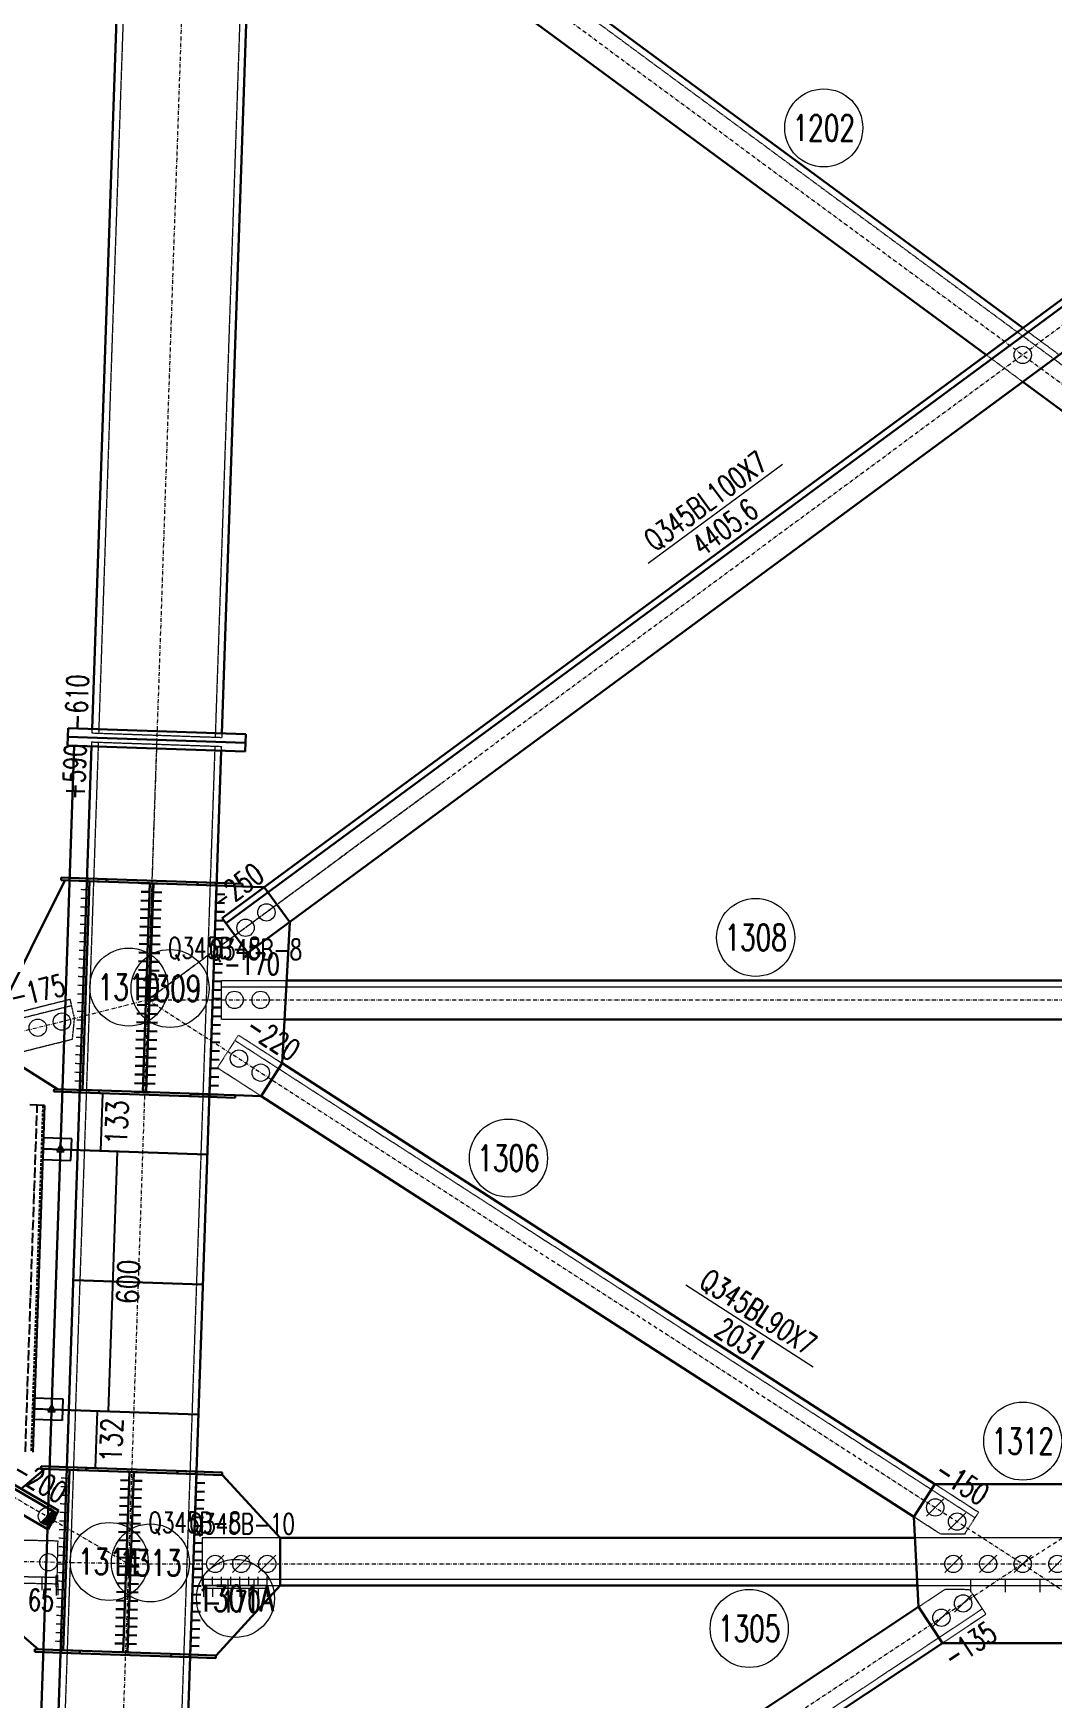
# Model space of a CAD drawing. Extents: x 200306 to 244369, y -126880 to -87343.
# Drawn here: x 227408 to 229760, y -98875 to -95034 of the extents above; entities that cross this region are included whole.
import ezdxf
from ezdxf.enums import TextEntityAlignment as Align

# ---------------------------------------------------------------- set-up
doc = ezdxf.new("R2010")
doc.units = 0
doc.header["$MEASUREMENT"] = 0
for name, pattern in [('ACAD_ISO04W100', [30, 24, -3, 0, -3]), ('Dash', [2.75, 2, -0.75]), ('DashDot', [15.6, 9, -3, 0.6, -3]), ('HIDDEN2', [4.7625, 3.175, -1.5875])]:
    doc.linetypes.add(name, pattern=pattern)
doc.layers.get('0').update_dxf_attribs({"linetype": 'CONTINUOUS', "lineweight": 25})
doc.layers.get('Defpoints').update_dxf_attribs({"linetype": 'CONTINUOUS'})
doc.styles.add('DimFont', font='simplex.shx', dxfattribs={"width": 0.8, "bigfont": 'gbhzfs.shx'})
doc.styles.get("Standard").update_dxf_attribs({"font": 'simplex.shx', "width": 0.7, "height": 3, "bigfont": 'gbhzfs.shx'})
doc.dimstyles.new('ISO-25$0', dxfattribs={"dimtxt": 2, "dimasz": 1.5, "dimexe": 1.25, "dimexo": 0.625, "dimtad": 1, "dimdsep": 46, "dimtxsty": 'Standard', "dimcen": 2.5, "dimclrd": 150, "dimclre": 2, "dimclrt": 6, "dimadec": 0, "dimazin": 0, "dimtfac": 1, "dimtmove": 0, "dimatfit": 0, "dimfxl": 0, "dimarcsym": 0})

# ---------------------------------------------------------------- blocks, each defined once
blk = doc.blocks.new('M20X45S')
at = {"color": 3, "linetype": 'Continuous', "lineweight": 13}
blk.add_circle((0, 0), 1, dxfattribs=at)
blk = doc.blocks.new('M16X40S')
at = {"color": 3, "linetype": 'Continuous', "lineweight": 13}
blk.add_line((-0.707, -0.707), (0.707, 0.707), dxfattribs=at)
blk.add_circle((0, 0), 1, dxfattribs=at)
for radius in [0.9, 0.8, 0.7, 0.6, 0.5, 0.4, 0.3, 0.2, 0.1]:
    blk.add_arc((0, 0), radius, 225, 45, dxfattribs=at)
blk = doc.blocks.new('M20X55S')
at = {"color": 3, "linetype": 'Continuous', "lineweight": 13}
blk.add_line((-1, -1), (1, 1), dxfattribs=at)
blk.add_circle((0, 0), 1, dxfattribs=at)
blk = doc.blocks.new('*D185')
at = {"color": 2, "linetype": 'Continuous', "lineweight": -2}
for p, q in [((227479.8, -97608.4), (227602.6, -97612.6)), ((227459.3, -98208.1), (227582, -98212.3))]:
    blk.add_line(p, q, dxfattribs=at)
at = {"color": 150, "linetype": 'Continuous', "lineweight": -2}
blk.add_line((227581.9, -98212.1), (227602.4, -97612.8), dxfattribs=at)
at = {"color": 150, "linetype": 'Continuous'}
for points in [[(227602.4, -97612.8), (227602.5, -97612.8), (227602.4, -97612.6)], [(227581.8, -98212.1), (227581.9, -98212.1), (227581.9, -98212.3)]]:
    blk.add_solid(points, dxfattribs=at)
at = {"layer": 'Defpoints', "color": 0, "linetype": 'Continuous'}
for p in [(227479.8, -97608.4), (227602.4, -97612.6), (227459.2, -98208)]:
    blk.add_point(p, dxfattribs=at)
at = {"color": 6, "linetype": 'Continuous', "insert": (227627.1, -97913.6), "char_height": 50, "attachment_point": 5, "rotation": 88.0359, "style": 'DimFont'}
blk.add_mtext('\\A1;600', dxfattribs=at)
blk = doc.blocks.new('BO')
at = {"color": 10}
for p, q in [((-0.87, -0.5), (0, 1)), ((0, 1), (0.87, -0.5)), ((0.87, -0.5), (-0.87, -0.5))]:
    blk.add_line(p, q, dxfattribs=at)
blk = doc.blocks.new('*D186')
at = {"color": 2, "linetype": 'Continuous', "lineweight": -2}
for p, q in [((227456.1, -97474.9), (227568.3, -97478.7)), ((227431.1, -97606.7), (227563.8, -97611.3))]:
    blk.add_line(p, q, dxfattribs=at)
at = {"color": 150, "linetype": 'Continuous', "lineweight": -2}
blk.add_line((227568.1, -97478.9), (227563.6, -97611.1), dxfattribs=at)
at = {"color": 150, "linetype": 'Continuous'}
for points in [[(227568.1, -97478.9), (227568.2, -97478.9), (227568.1, -97478.7)], [(227563.6, -97611.1), (227563.6, -97611.1), (227563.6, -97611.3)]]:
    blk.add_solid(points, dxfattribs=at)
at = {"layer": 'Defpoints', "color": 0, "linetype": 'Continuous'}
for p in [(227456, -97474.9), (227431, -97606.7), (227563.6, -97611.3)]:
    blk.add_point(p, dxfattribs=at)
at = {"color": 6, "linetype": 'Continuous', "insert": (227600.8, -97546.2), "char_height": 50, "attachment_point": 5, "rotation": 88.0359, "style": 'DimFont'}
blk.add_mtext('\\A1;133', dxfattribs=at)
blk = doc.blocks.new('*D187')
at = {"color": 2, "linetype": 'Continuous', "lineweight": -2}
for p, q in [((227410.5, -98206.4), (227556, -98211.4)), ((227426.4, -98339), (227551.4, -98343.3))]:
    blk.add_line(p, q, dxfattribs=at)
at = {"color": 150, "linetype": 'Continuous', "lineweight": -2}
blk.add_line((227555.8, -98211.5), (227551.3, -98343.1), dxfattribs=at)
at = {"color": 150, "linetype": 'Continuous'}
for points in [[(227555.8, -98211.5), (227555.8, -98211.5), (227555.8, -98211.4)], [(227551.2, -98343.1), (227551.3, -98343.1), (227551.3, -98343.3)]]:
    blk.add_solid(points, dxfattribs=at)
at = {"layer": 'Defpoints', "color": 0, "linetype": 'Continuous'}
for p in [(227410.5, -98206.4), (227426.4, -98339), (227551.3, -98343.3)]:
    blk.add_point(p, dxfattribs=at)
at = {"color": 6, "linetype": 'Continuous', "insert": (227588.5, -98278.5), "char_height": 50, "attachment_point": 5, "rotation": 88.0359, "style": 'DimFont'}
blk.add_mtext('\\A1;132', dxfattribs=at)

msp = doc.modelspace()

# ---------------------------------------------------------------- linework, layer by layer
at = {"color": 1, "linetype": 'Dash', "lineweight": 20}
for p, q in [((227801.90674, -89564.78912), (227558.96476, -96648.97953)), ((228070.7487, -89574.00867), (227827.80672, -96658.19907)), ((227981.92032, -94472.78012), (231528.27858, -97086.72649)), ((229690.61622, -95713.58972), (229774.8874, -95775.70424)), ((229690.61622, -95837.81876), (229606.34504, -95775.70424)), ((227558.24981, -96668.96973), (227356.44027, -102553.73767)), ((227542.91589, -96678.44975), (227543.25862, -96668.45563)), ((227542.94537, -96678.4478), (227543.2881, -96668.45368)), ((227543.25862, -96668.45563), (227842.08296, -96678.70337)), ((227543.2881, -96668.45368), (227842.11244, -96678.70142)), ((227543.97357, -96648.46543), (227544.3163, -96638.4713)), ((227842.7979, -96658.71317), (227543.97357, -96648.46543)), ((227843.14064, -96648.71905), (227842.7979, -96658.71317)), ((227827.09177, -96678.18927), (227625.44032, -102558.34744)), ((227842.08296, -96678.70337), (227841.74022, -96688.6975)), ((227842.11244, -96678.70142), (227841.7697, -96688.69555)), ((227480.90782, -96987.69009), (227538.05652, -96989.64992)), ((227537.36856, -97009.71084), (227518.31899, -97009.05756)), ((227538.05652, -96989.64992), (227519.00695, -96988.99664)), ((227538.05652, -96989.64992), (227533.43687, -96989.49149)), ((227831.07489, -96999.69856), (227890.50618, -97001.73666)), ((227535.99264, -97049.83269), (227516.94307, -97049.17941)), ((227536.6806, -97029.77176), (227517.63103, -97029.11849)), ((227534.61672, -97089.95454), (227515.56715, -97089.30126)), ((227535.30468, -97069.89361), (227516.25511, -97069.24034)), ((227533.2408, -97130.07638), (227514.19123, -97129.42311)), ((227533.92876, -97110.01546), (227514.87919, -97109.36218)), ((227531.86488, -97170.19823), (227512.81531, -97169.54495)), ((227532.55284, -97150.13731), (227513.50327, -97149.48403)), ((227530.48896, -97210.32008), (227511.43939, -97209.6668)), ((227531.17692, -97190.25916), (227512.12735, -97189.60588)), ((227529.11304, -97250.44193), (227510.06347, -97249.78865)), ((227529.801, -97230.381), (227510.75143, -97229.72773)), ((227842.44949, -97308.23287), (227842.44949, -97218.23287)), ((227842.44949, -97218.23287), (227992.78998, -97218.23287)), ((227842.44949, -97233.23287), (231538.72399, -97233.23287)), ((227496.87525, -97276.88096), (222966.23838, -98417.23829)), ((227493.57541, -97262.24842), (227322.96338, -97305.19132)), ((227503.47493, -97306.14603), (227493.57541, -97262.24842)), ((227528.42508, -97270.50285), (227509.37551, -97269.84957)), ((227498.82816, -97353.70492), (227503.47493, -97306.14603)), ((227527.04916, -97310.6247), (227507.99959, -97309.97142)), ((227527.73712, -97290.56377), (227508.68755, -97289.9105)), ((227987.98936, -97308.23287), (227842.44949, -97308.23287)), ((227343.58171, -97392.78031), (227498.82816, -97353.70492)), ((227525.67324, -97350.74655), (227506.62367, -97350.09327)), ((227526.3612, -97330.68562), (227507.31163, -97330.03235)), ((227832.95973, -97420.24043), (227881.71738, -97344.59196)), ((227873.59111, -97357.20003), (229580.76005, -98457.51902)), ((227881.71738, -97344.59196), (227982.58229, -97409.60226)), ((227524.29732, -97390.86839), (227505.24775, -97390.21512)), ((227524.98528, -97370.80747), (227505.93571, -97370.15419)), ((227522.9214, -97430.99024), (227503.87183, -97430.33696)), ((227523.60936, -97410.92932), (227504.55979, -97410.27604)), ((227933.82442, -97485.25059), (227832.95973, -97420.24043)), ((227521.54548, -97471.11209), (227464.39677, -97469.15226)), ((227521.54548, -97471.11209), (227502.49591, -97470.45881)), ((227522.23344, -97451.05117), (227503.18387, -97450.39789)), ((227516.92583, -97470.95367), (227521.54548, -97471.11209)), ((227873.99513, -97483.19884), (227814.56385, -97481.16073)), ((227434.35466, -98345.27758), (227491.50235, -98347.23738)), ((227491.50235, -98347.23738), (227472.45312, -98346.58412)), ((227491.50235, -98347.23738), (227486.88039, -98347.07888)), ((227784.51841, -98357.28594), (227843.94969, -98359.32405)), ((227490.14413, -98386.84311), (227471.0949, -98386.18984)), ((227490.82324, -98367.04024), (227471.77401, -98366.38698)), ((229488.0223, -98379.90121), (229588.88632, -98444.91094)), ((227488.78591, -98426.44883), (227469.73668, -98425.79557)), ((227489.46502, -98406.64597), (227470.41579, -98405.9927)), ((227487.42769, -98466.05456), (227468.37846, -98465.40129)), ((227488.1068, -98446.2517), (227469.05757, -98445.59843)), ((229501.46388, -98495.63886), (229439.26449, -98455.54958)), ((229588.88632, -98444.91094), (229556.38122, -98495.34326)), ((227462.77936, -98595.64743), (222455.92076, -98493.26893)), ((227241.86193, -98506.11249), (227464.62835, -98510.66754)), ((227464.62835, -98510.66754), (227462.45307, -98610.64388)), ((227486.06947, -98505.66028), (227467.02024, -98505.00702)), ((227486.74858, -98485.85742), (227467.69935, -98485.20416)), ((227797.84164, -98503.99798), (227797.84164, -98613.99798)), ((227977.84164, -98503.99798), (227797.84164, -98503.99798)), ((229939.2916, -98503.99798), (229441.88188, -98503.99798)), ((229556.38122, -98495.34326), (229501.46388, -98495.63886)), ((227484.71125, -98545.26601), (227465.66202, -98544.61274)), ((227485.39036, -98525.46315), (227466.34113, -98524.80988)), ((227461.06383, -98610.62033), (227461.25446, -98590.63301)), ((227483.35303, -98584.87174), (227464.3038, -98584.21847)), ((227464.90469, -98610.40165), (227465.09531, -98590.41433)), ((227484.03214, -98565.06887), (227464.98291, -98564.41561)), ((227800.60248, -98613.99798), (227800.60248, -98594.00974)), ((227821.63664, -98613.99798), (227821.63664, -98594.00974)), ((227842.67081, -98613.99798), (227842.67081, -98594.00974)), ((227863.70498, -98613.99798), (227863.70498, -98594.00974)), ((227884.73914, -98613.99798), (227884.73914, -98594.00974)), ((227905.77331, -98613.99798), (227905.77331, -98594.00974)), ((227926.80748, -98613.99798), (227926.80748, -98594.00974)), ((227947.84164, -98613.99798), (227947.84164, -98594.00974)), ((227462.45307, -98610.64388), (227239.73183, -98606.08975)), ((227461.00665, -98616.61653), (227460.81603, -98636.60385)), ((227461.00665, -98616.61653), (227461.06383, -98610.62033)), ((227464.8475, -98616.39785), (227461.00665, -98616.61653)), ((227461.06383, -98610.62033), (227464.90469, -98610.40165)), ((227481.99481, -98624.47746), (227462.94558, -98623.8242)), ((227482.67392, -98604.6746), (227463.62469, -98604.02133)), ((227464.8475, -98616.39785), (227464.65688, -98636.38517)), ((227464.90469, -98610.40165), (227464.8475, -98616.39785)), ((227797.84164, -98598.99798), (231583.33184, -98598.99798)), ((227797.84164, -98613.99798), (227977.84164, -98613.99798)), ((227800.60248, -98613.99798), (227800.60248, -98619.99445)), ((227947.84164, -98613.99798), (227800.60248, -98613.99798)), ((227800.60248, -98619.99445), (227800.60248, -98639.98268)), ((227800.60248, -98619.99445), (227947.84164, -98619.99445)), ((227821.63664, -98619.99445), (227821.63664, -98639.98268)), ((227842.67081, -98619.99445), (227842.67081, -98639.98268)), ((227863.70498, -98619.99445), (227863.70498, -98639.98268)), ((227884.73914, -98619.99445), (227884.73914, -98639.98268)), ((227905.77331, -98619.99445), (227905.77331, -98639.98268)), ((227926.80748, -98619.99445), (227926.80748, -98639.98268)), ((227947.84164, -98619.99445), (227947.84164, -98613.99798)), ((227947.84164, -98619.99445), (227947.84164, -98639.98268)), ((229447.82456, -98613.99798), (229933.34892, -98613.99798)), ((229450.4904, -98663.34167), (229512.14763, -98622.42355)), ((229512.14763, -98622.42355), (229567.61695, -98622.81734)), ((229567.61695, -98622.81734), (229605.77068, -98680.30902)), ((227480.63659, -98664.08319), (227461.58736, -98663.42992)), ((227481.3157, -98644.28033), (227462.26647, -98643.62706)), ((229597.47639, -98667.81083), (227803.27901, -99858.50959)), ((227479.27837, -98703.68891), (227460.22914, -98703.03565)), ((227479.95748, -98683.88605), (227460.90825, -98683.23279)), ((229605.77068, -98680.30902), (229505.78598, -98746.66273)), ((227477.92015, -98743.29464), (227458.87092, -98742.64137)), ((227478.59926, -98723.49178), (227459.55003, -98722.83851)), ((227477.24104, -98763.0975), (227420.09335, -98761.13771)), ((227477.24104, -98763.0975), (227458.19181, -98762.44424)), ((227472.61908, -98762.939), (227477.24104, -98763.0975)), ((227829.68838, -98775.18417), (227770.2571, -98773.14606))]:
    msp.add_line(p, q, dxfattribs=at)
at = {"color": 2, "linetype": 'DashDot', "lineweight": 15}
for p, q in [((227936.32772, -89569.39889), (227672.47897, -97263.23092)), ((231609.24513, -94361.52307), (227672.47897, -97263.23092)), ((227771.98731, -94361.52307), (231708.75348, -97263.23092)), ((227692.67079, -96673.5795), (227490.58674, -102566.35215)), ((228348.61987, -96764.84185), (227672.44949, -97263.23287)), ((227673.18181, -97263.43095), (222672.21446, -98522.17006)), ((227672.42, -97263.23092), (229690.58833, -98563.99786)), ((227672.44949, -97263.23287), (231708.72399, -97263.23287)), ((231708.75348, -97263.23092), (229690.58515, -98563.99786)), ((225971.1663, -97600.4875), (227627.43937, -98563.37245)), ((227628.50623, -98564.02887), (222426.68838, -98457.66391)), ((229690.60679, -98563.99982), (227579.7885, -99964.82046)), ((227627.84164, -98563.99798), (231753.33184, -98563.99798)), ((229690.56669, -98563.99982), (231801.38498, -99964.82046))]:
    msp.add_line(p, q, dxfattribs=at)
at = {"color": 7, "linetype": 'Continuous', "lineweight": 30}
for p, q in [((231399.31213, -94472.78012), (227852.95386, -97086.72649)), ((227676.8014, -97014.49249), (227656.81317, -97013.80702)), ((227677.48936, -96994.43156), (227657.50113, -96993.7461)), ((227684.7967, -97014.76667), (227704.78493, -97015.45214)), ((227685.48466, -96994.70575), (227705.47289, -96995.39122)), ((227831.07489, -96999.69856), (227851.06314, -97000.38402)), ((227675.42548, -97054.61433), (227655.43725, -97053.92887)), ((227676.11344, -97034.55341), (227656.12521, -97033.86794)), ((227683.42078, -97054.88852), (227703.40901, -97055.57399)), ((227684.10874, -97034.8276), (227704.09697, -97035.51307)), ((227829.69897, -97039.8204), (227849.68722, -97040.50587)), ((227830.38693, -97019.75948), (227850.37518, -97020.44495)), ((227674.04956, -97094.73618), (227654.06133, -97094.05072)), ((227674.73752, -97074.67526), (227654.74929, -97073.98979)), ((227682.04486, -97095.01037), (227702.03309, -97095.69584)), ((227682.73282, -97074.94945), (227702.72105, -97075.63491)), ((227828.32305, -97079.94225), (227848.3113, -97080.62772)), ((227829.01101, -97059.88133), (227848.99926, -97060.56679)), ((227672.67364, -97134.85803), (227652.68541, -97134.17256)), ((227673.3616, -97114.79711), (227653.37337, -97114.11164)), ((227681.3569, -97115.07129), (227701.34513, -97115.75676)), ((227826.94713, -97120.0641), (227846.93538, -97120.74957)), ((227827.63509, -97100.00317), (227847.62334, -97100.68864)), ((227671.98568, -97154.91895), (227651.99745, -97154.23349)), ((227679.98098, -97155.19314), (227699.96921, -97155.87861)), ((227680.66894, -97135.13222), (227700.65717, -97135.81768)), ((227825.57121, -97160.18595), (227845.55946, -97160.87141)), ((227826.25917, -97140.12502), (227846.24742, -97140.81049)), ((227670.60976, -97195.0408), (227650.62153, -97194.35533)), ((227671.29772, -97174.97988), (227651.30949, -97174.29441)), ((227678.60506, -97195.31499), (227698.59329, -97196.00046)), ((227679.29302, -97175.25406), (227699.28125, -97175.93953)), ((227824.19529, -97200.30779), (227844.18354, -97200.99326)), ((227824.88325, -97180.24687), (227844.8715, -97180.93234)), ((227669.23384, -97235.16265), (227649.24561, -97234.47718)), ((227669.9218, -97215.10173), (227649.93357, -97214.41626)), ((227677.22914, -97235.43684), (227697.21737, -97236.1223)), ((227677.9171, -97215.37591), (227697.90533, -97216.06138)), ((227822.81937, -97240.42964), (227842.80762, -97241.11511)), ((227823.50733, -97220.36872), (227843.49558, -97221.05419)), ((227667.85792, -97275.2845), (227647.86969, -97274.59903)), ((227668.54588, -97255.22357), (227648.55765, -97254.53811)), ((227675.85322, -97275.55868), (227695.84145, -97276.24415)), ((227676.54118, -97255.49776), (227696.52941, -97256.18323)), ((227821.44345, -97280.55149), (227841.4317, -97281.23696)), ((227822.13141, -97260.49057), (227842.11966, -97261.17603)), ((227666.482, -97315.40634), (227646.49376, -97314.72088)), ((227667.16996, -97295.34542), (227647.18172, -97294.65995)), ((227674.4773, -97315.68053), (227694.46553, -97316.366)), ((227675.16526, -97295.61961), (227695.15349, -97296.30508)), ((227820.06753, -97320.67334), (227840.05578, -97321.3588)), ((227820.75549, -97300.61241), (227840.74374, -97301.29788)), ((227665.10608, -97355.52819), (227645.11784, -97354.84273)), ((227665.79404, -97335.46727), (227645.8058, -97334.7818)), ((227673.10137, -97355.80238), (227693.08961, -97356.48785)), ((227673.78934, -97335.74146), (227693.77757, -97336.42692)), ((227818.69161, -97360.79518), (227838.67986, -97361.48065)), ((227819.37957, -97340.73426), (227839.36782, -97341.41973)), ((227663.73016, -97395.65004), (227643.74192, -97394.96457)), ((227664.41812, -97375.58912), (227644.42988, -97374.90365)), ((227671.72545, -97395.92423), (227691.71369, -97396.60969)), ((227672.41341, -97375.8633), (227692.40165, -97376.54877)), ((227817.31569, -97400.91703), (227837.30394, -97401.6025)), ((227818.00365, -97380.85611), (227837.9919, -97381.54158)), ((227662.35424, -97435.77189), (227642.366, -97435.08642)), ((227663.0422, -97415.71096), (227643.05396, -97415.0255)), ((227670.34953, -97436.04607), (227690.33777, -97436.73154)), ((227671.03749, -97415.98515), (227691.02573, -97416.67062)), ((227815.93977, -97441.03888), (227835.92802, -97441.72435)), ((227816.62773, -97420.97796), (227836.61598, -97421.66342)), ((227660.97832, -97475.89374), (227640.99008, -97475.20827)), ((227661.66628, -97455.83281), (227641.67804, -97455.14734)), ((227668.97361, -97476.16792), (227688.96185, -97476.85339)), ((227669.66157, -97456.107), (227689.64981, -97456.79247)), ((227815.25181, -97461.0998), (227835.24006, -97461.78527)), ((227814.56385, -97481.16073), (227834.5521, -97481.8462)), ((226005.05176, -97600.5387), (227462.48481, -98447.82673)), ((227629.93347, -98351.98467), (227609.94523, -98351.29921)), ((227639.92759, -98352.32741), (227659.91582, -98353.01288)), ((227784.51841, -98357.28594), (227804.50666, -98357.97141)), ((227628.57525, -98391.5904), (227608.58701, -98390.90493)), ((227629.25436, -98371.78754), (227609.26612, -98371.10207)), ((227638.56937, -98391.93313), (227658.5576, -98392.6186)), ((227639.24848, -98372.13027), (227659.23671, -98372.81574)), ((227783.16019, -98396.89167), (227803.14844, -98397.57713)), ((227783.8393, -98377.0888), (227803.82755, -98377.77427)), ((227627.21703, -98431.19613), (227607.22879, -98430.51066)), ((227627.89614, -98411.39326), (227607.9079, -98410.7078)), ((227637.21115, -98431.53886), (227657.19938, -98432.22433)), ((227637.89026, -98411.736), (227657.87849, -98412.42146)), ((227781.80197, -98436.49739), (227801.79022, -98437.18286)), ((227782.48108, -98416.69453), (227802.46933, -98417.38)), ((227625.85881, -98470.80185), (227605.87057, -98470.11638)), ((227626.53792, -98450.99899), (227606.54968, -98450.31352)), ((227635.85293, -98471.14459), (227655.84116, -98471.83005)), ((227636.53204, -98451.34172), (227656.52027, -98452.02719)), ((227780.44375, -98476.10312), (227800.432, -98476.78859)), ((227781.12286, -98456.30025), (227801.11111, -98456.98572)), ((227624.50059, -98510.40758), (227604.51235, -98509.72211)), ((227625.1797, -98490.60471), (227605.19146, -98489.91925)), ((227634.49471, -98510.75031), (227654.48294, -98511.43578)), ((227635.17382, -98490.94745), (227655.16205, -98491.63292)), ((227779.08553, -98515.70884), (227799.07378, -98516.39431)), ((227779.76464, -98495.90598), (227799.75289, -98496.59145)), ((227623.14237, -98550.0133), (227603.15413, -98549.32784)), ((227623.82148, -98530.21044), (227603.83324, -98529.52497)), ((227633.13649, -98550.35604), (227653.12472, -98551.0415)), ((227633.8156, -98530.55317), (227653.80383, -98531.23864)), ((227777.72731, -98555.31457), (227797.71556, -98556.00004)), ((227778.40642, -98535.51171), (227798.39467, -98536.19717)), ((227621.78415, -98589.61903), (227601.79591, -98588.93356)), ((227622.46326, -98569.81617), (227602.47502, -98569.1307)), ((227631.77827, -98589.96176), (227651.7665, -98590.64723)), ((227632.45738, -98570.1589), (227652.44561, -98570.84437)), ((227777.0482, -98575.11743), (227797.03645, -98575.8029)), ((227620.42593, -98629.22476), (227600.43769, -98628.53929)), ((227621.10504, -98609.42189), (227601.1168, -98608.73643)), ((227630.42004, -98629.56749), (227650.40828, -98630.25296)), ((227631.09915, -98609.76463), (227651.08739, -98610.45009)), ((227775.68998, -98614.72316), (227795.67823, -98615.40863)), ((227776.36909, -98594.92029), (227796.35734, -98595.60576)), ((227619.06771, -98668.83048), (227599.07947, -98668.14501)), ((227619.74682, -98649.02762), (227599.75858, -98648.34215)), ((227629.06182, -98669.17322), (227649.05006, -98669.85868)), ((227629.74093, -98649.37035), (227649.72917, -98650.05582)), ((227774.33176, -98654.32888), (227794.32001, -98655.01435)), ((227775.01087, -98634.52602), (227794.99912, -98635.21149)), ((227617.70949, -98708.43621), (227597.72125, -98707.75074)), ((227618.3886, -98688.63334), (227598.40036, -98687.94788)), ((227627.7036, -98708.77894), (227647.69184, -98709.46441)), ((227628.38271, -98688.97608), (227648.37095, -98689.66155)), ((227772.97354, -98693.93461), (227792.96179, -98694.62008)), ((227773.65265, -98674.13175), (227793.6409, -98674.81721)), ((227616.35126, -98748.04193), (227596.36303, -98747.35647)), ((227617.03037, -98728.23907), (227597.04214, -98727.5536)), ((227627.02449, -98728.5818), (227647.01273, -98729.26727)), ((227771.61532, -98733.54034), (227791.60357, -98734.2258)), ((227772.29443, -98713.73747), (227792.28268, -98714.42294)), ((227615.67215, -98767.8448), (227595.68392, -98767.15933)), ((227625.66627, -98768.18753), (227645.65451, -98768.873)), ((227626.34538, -98748.38467), (227646.33362, -98749.07013)), ((227770.2571, -98773.14606), (227790.24535, -98773.83153)), ((227770.93621, -98753.3432), (227790.92446, -98754.02867))]:
    msp.add_line(p, q, dxfattribs=at)
at = {"color": 7, "linetype": 'Continuous', "lineweight": 13}
for p, q in [((229136.62996, -96028.7496), (228826.71853, -96257.17882)), ((228913.36708, -97920.29109), (229207.55569, -98109.90402))]:
    msp.add_line(p, q, dxfattribs=at)
at = {"color": 3, "linetype": 'ACAD_ISO04W100'}
msp.add_line((227390.05345, -98305.736), (227417.47217, -97506.206), dxfattribs=at)
at = {"color": 3, "ltscale": 5}
for p, q in [((227434.46218, -97506.78865), (227400.48216, -97505.62336)), ((227434.46218, -97506.78865), (227407.04347, -98306.31865)), ((227431.89168, -97581.74459), (227430.17801, -97631.71521)), ((227496.85349, -97583.97236), (227431.89168, -97581.74459)), ((227471.01134, -97608.10084), (227471.46118, -97594.98355)), ((227495.13982, -97633.94299), (227496.85349, -97583.97236)), ((227430.17801, -97631.71521), (227495.13982, -97633.94299)), ((227431.03484, -97606.7299), (227479.7562, -97608.40073)), ((227471.01134, -97608.10084), (227431.03484, -97606.7299)), ((227471.01134, -97608.10084), (227470.71145, -97616.8457)), ((227495.13982, -97633.94299), (227495.13982, -97633.94299)), ((227409.61397, -98231.36271), (227411.32764, -98181.39209)), ((227410.47081, -98206.3774), (227459.19217, -98208.04823)), ((227450.44731, -98207.74833), (227410.47081, -98206.3774)), ((227411.32764, -98181.39209), (227476.28945, -98183.61986)), ((227450.44731, -98207.74833), (227450.14741, -98216.49319)), ((227450.44731, -98207.74833), (227450.14741, -98216.49319)), ((227450.44731, -98207.74833), (227450.89714, -98194.63105)), ((227450.44731, -98207.74833), (227450.7472, -98199.00348)), ((227476.28945, -98183.61986), (227474.57578, -98233.59048)), ((227476.28945, -98183.61986), (227476.28945, -98183.61986)), ((227474.57578, -98233.59048), (227409.61397, -98231.36271))]:
    msp.add_line(p, q, dxfattribs=at)
at = {"color": 3, "linetype": 'HIDDEN2', "ltscale": 2}
msp.add_line((227430.46453, -97506.65156), (227403.04582, -98306.18155), dxfattribs=at)
at = {"color": 7, "linetype": 'Continuous', "lineweight": 30}
for points in [[(227544.3163, -96638.4713), (227786.57282, -89574.26915)], [(228085.39715, -89584.51689), (227843.14064, -96648.71905)], [(231390.41229, -94460.70565), (227844.05402, -97074.65202)], [(227903.38628, -97155.1485), (231449.74455, -94541.20213)], [(228087.41735, -94531.90542), (229690.61622, -95713.58972)], [(229606.34504, -95775.70424), (228028.08508, -94612.40189)], [(231477.84616, -97155.1485), (229690.61622, -95837.81876)], [(227488.13396, -96656.55933), (227487.44849, -96676.54758)], [(227488.16344, -96656.55738), (227487.47797, -96676.54563)], [(227897.89308, -96670.61142), (227488.13396, -96656.55933)], [(227488.84891, -96636.56913), (227488.16344, -96656.55738)], [(227488.16344, -96656.55738), (227897.92256, -96670.60947)], [(227897.92256, -96670.60947), (227488.16344, -96656.55738)], [(227898.60803, -96650.62122), (227488.84891, -96636.56913)], [(227897.20762, -96690.59967), (227897.89308, -96670.61142)], [(227897.2371, -96690.59772), (227897.92256, -96670.60947)], [(227897.92256, -96670.60947), (227898.60803, -96650.62122)], [(227301.57073, -102548.99062), (227502.93939, -96677.07882)], [(227341.54723, -102550.36156), (227542.91589, -96678.44975)], [(227487.44849, -96676.54758), (227897.20762, -96690.59967)], [(227487.47797, -96676.54563), (227897.2371, -96690.59772)], [(227841.74022, -96688.6975), (227640.723, -102550.36156)], [(227322.84026, -97304.64584), (227480.90782, -96987.69009)], [(227472.93254, -96981.41306), (227472.7269, -96987.40953)], [(227472.7269, -96987.40953), (227576.69896, -96990.9751)], [(227576.9046, -96984.97863), (227472.93254, -96981.41306)], [(227538.05652, -96989.64992), (227521.54548, -97471.11209)], [(227533.43687, -96989.49149), (227533.64251, -96983.49502)], [(227533.64251, -96983.49502), (227829.74599, -96993.64946)], [(227829.54035, -96999.64593), (227538.05652, -96989.64992)], [(227576.69896, -96990.9751), (227576.9046, -96984.97863)], [(227677.48936, -96994.43156), (227660.97832, -97475.89374)], [(227668.97361, -97476.16792), (227685.48466, -96994.70575)], [(227685.48466, -96994.70575), (227677.48936, -96994.43156)], [(227787.31308, -96998.19781), (227787.51872, -96992.20133)], [(227890.50618, -97001.73666), (227787.31308, -96998.19781)], [(227787.51872, -96992.20133), (227890.71182, -96995.74019)], [(227814.56385, -97481.16073), (227831.07489, -96999.69856)], [(227829.74599, -96993.64946), (227829.54035, -96999.64593)], [(227890.71182, -96995.74019), (227890.50618, -97001.73666)], [(227890.50618, -97001.73666), (227940.62031, -97003.45526)], [(227940.62031, -97003.45526), (227999.95257, -97083.95173)], [(227844.05402, -97074.65202), (227903.38628, -97155.1485)], [(227999.95257, -97083.95173), (227982.58228, -97409.60253)], [(227992.78998, -97218.23287), (231388.3835, -97218.23287)], [(231393.18412, -97308.23287), (227987.98936, -97308.23287)], [(227464.39677, -97469.15226), (227342.59105, -97392.15408)], [(227982.58228, -97409.60253), (227933.82488, -97485.25061)], [(227982.58229, -97409.60226), (229488.0223, -98379.90121)], [(227456.21586, -97468.87171), (227456.01022, -97474.86818)], [(227456.01022, -97474.86818), (227559.98228, -97478.43375)], [(227560.18792, -97472.43728), (227456.21586, -97468.87171)], [(227516.72019, -97476.95014), (227516.92583, -97470.95367)], [(227812.82366, -97487.10458), (227516.72019, -97476.95014)], [(227521.54548, -97471.11209), (227813.0293, -97481.1081)], [(227559.98228, -97478.43375), (227560.18792, -97472.43728)], [(227660.97832, -97475.89374), (227668.97361, -97476.16792)], [(227770.5964, -97485.65645), (227770.80204, -97479.65998)], [(227770.80204, -97479.65998), (227873.99513, -97483.19884)], [(227873.78949, -97489.19531), (227770.5964, -97485.65645)], [(227813.0293, -97481.1081), (227812.82366, -97487.10458)], [(227873.99513, -97483.19884), (227873.78949, -97489.19531)], [(227933.82488, -97485.25061), (227873.99513, -97483.19884)], [(229439.26449, -98455.54958), (227933.82442, -97485.25059)], [(226008.79284, -97593.46733), (227466.2259, -98440.75536)], [(227471.01134, -97608.10084), (227808.27763, -97619.66689)], [(227442.84412, -98484.95143), (225985.41107, -97637.6634)], [(227501.89214, -97909.3362), (227797.99561, -97919.49064)], [(227450.44731, -98207.74833), (227787.71359, -98219.31439)], [(227380.0398, -98390.65052), (227434.35466, -98345.27758)], [(227426.37682, -98339.00047), (227426.17118, -98344.99694)], [(227426.17118, -98344.99694), (227530.13655, -98348.56228)], [(227530.34219, -98342.56581), (227426.37682, -98339.00047)], [(227491.50235, -98347.23738), (227477.24104, -98763.0975)], [(227486.88039, -98347.07888), (227487.08603, -98341.0824)], [(227487.08603, -98341.0824), (227783.18951, -98351.23684)], [(227782.98387, -98357.23331), (227491.50235, -98347.23738)], [(227530.13655, -98348.56228), (227530.34219, -98342.56581)], [(227629.93347, -98351.98467), (227615.67215, -98767.8448)], [(227625.66627, -98768.18753), (227639.92759, -98352.32741)], [(227639.92759, -98352.32741), (227629.93347, -98351.98467)], [(227740.7566, -98355.78519), (227740.96224, -98349.78872)], [(227843.94969, -98359.32405), (227740.7566, -98355.78519)], [(227740.96224, -98349.78872), (227844.15534, -98353.32757)], [(227770.2571, -98773.14606), (227784.51841, -98357.28594)], [(227783.18951, -98351.23684), (227782.98387, -98357.23331)], [(227844.15534, -98353.32757), (227843.94969, -98359.32405)], [(227843.94969, -98359.32405), (227844.48316, -98359.34234)], [(227844.48316, -98359.34234), (227977.84164, -98503.99798)], [(229488.02187, -98379.90121), (229439.26447, -98455.54929)], [(229893.15161, -98379.90121), (229488.02187, -98379.90121)], [(227466.2259, -98440.75536), (227442.84412, -98484.95143)], [(229439.26447, -98455.54929), (229450.49032, -98663.34155)], [(227977.84164, -98503.99798), (227977.84164, -98613.99798)], [(229441.88188, -98503.99798), (227977.84164, -98503.99798)], [(227420.09335, -98761.13771), (227239.69143, -98606.05503)], [(227977.84164, -98613.99798), (227830.22185, -98775.20247)], [(227977.84164, -98613.99798), (229447.82456, -98613.99798)], [(227856.26417, -99721.33184), (229450.4904, -98663.34167)], [(229450.49032, -98663.34155), (229505.78552, -98746.66273)], [(229505.78598, -98746.66273), (227911.55928, -99804.65321)], [(229505.78552, -98746.66273), (229875.38796, -98746.66273)], [(227411.90986, -98760.85707), (227411.70422, -98766.85354)], [(227411.70422, -98766.85354), (227515.66959, -98770.41888)], [(227515.87523, -98764.42241), (227411.90986, -98760.85707)], [(227472.41344, -98768.93547), (227472.61908, -98762.939)], [(227768.51691, -98779.08991), (227472.41344, -98768.93547)], [(227477.24104, -98763.0975), (227768.72255, -98773.09344)], [(227515.66959, -98770.41888), (227515.87523, -98764.42241)], [(227615.67215, -98767.8448), (227625.66627, -98768.18753)], [(227726.28965, -98777.64179), (227726.49529, -98771.64531)], [(227829.48274, -98781.18065), (227726.28965, -98777.64179)], [(227726.49529, -98771.64531), (227829.68838, -98775.18417)], [(227768.72255, -98773.09344), (227768.51691, -98779.08991)], [(227829.68838, -98775.18417), (227829.48274, -98781.18065)], [(227830.22185, -98775.20247), (227829.68838, -98775.18417)]]:
    msp.add_lwpolyline(points, dxfattribs=at)
at = {"color": 3, "linetype": 'Continuous', "lineweight": 20}
for points in [[(227428.46671, -98624.95206), (227429.11929, -98594.95916)], [(227857.84164, -98628.99798), (227857.84164, -98598.99798)], [(227917.84164, -98628.99798), (227917.84164, -98598.99798)], [(229570.58674, -98628.99798), (229570.58674, -98598.99798)], [(229650.58674, -98628.99798), (229650.58674, -98598.99798)], [(229730.58674, -98628.99798), (229730.58674, -98598.99798)]]:
    msp.add_lwpolyline(points, dxfattribs=at)
at = {"color": 7, "linetype": 'Continuous', "lineweight": 13}
for centre in [(229231.67852, -95252.3296), (229074.54099, -97119.23287), (227628.74283, -97233.77407), (227723.87754, -97237.03658), (228504.40711, -97628.15163), (229690.58674, -98280.90121), (227583.31353, -98558.56051), (227678.44592, -98561.82293), (227874.75436, -98643.72002), (229059.67171, -98712.99798)]:
    msp.add_circle(centre, 90, dxfattribs=at)
at = {"color": 3, "ltscale": 5}
for p in [(227471.01134, -97608.10084), (227450.44731, -98207.74833), (227450.44731, -98207.74833)]:
    msp.add_point(p, dxfattribs=at)
for p in [(227471.01134, -97608.10084), (227450.44731, -98207.74833)]:
    msp.add_point(p)

# ---------------------------------------------------------------- block references
at = {"color": 3, "linetype": 'Continuous', "lineweight": 13, "xscale": 20, "yscale": 20, "zscale": 20}
for name, p in [('M20X45S', (229690.61853, -95775.70594)), ('M20X45S', (227946.1375, -97061.50317)), ('M20X45S', (227946.16695, -97061.50124)), ('M20X45S', (227897.83961, -97097.10253)), ('M20X45S', (227897.86908, -97097.10059)), ('M20X45S', (227872.44949, -97263.23287)), ('M20X45S', (227932.44949, -97263.23287)), ('M20X45S', (227418.728, -97327.47675)), ('M20X45S', (227474.37715, -97313.46991)), ('M20X45S', (227882.55508, -97398.66896)), ('M20X45S', (227932.98742, -97431.17404)), ('M16X40S', (227439.9116, -98454.35198)), ('M20X55S', (229488.85934, -98433.97779)), ('M20X55S', (229539.29167, -98466.48286)), ('M20X45S', (227443.3347, -98560.24254)), ('M20X55S', (227827.84164, -98563.99798)), ('M20X55S', (227887.84164, -98563.99798)), ('M20X55S', (227947.84164, -98563.99798)), ('M20X55S', (229530.58674, -98563.99798)), ('M20X55S', (229610.58674, -98563.99798)), ('M20X55S', (229690.58674, -98563.99798)), ('M20X55S', (229770.58674, -98563.99798)), ('M20X55S', (229503.13442, -98688.41374)), ('M20X55S', (229553.12719, -98655.2366))]:
    msp.add_blockref(name, p, dxfattribs=at)
at = {"xscale": -9.84375000000021, "yscale": 9.843750000000709, "zscale": 9.84375, "rotation": 358.0358944818399}
for p in [(227471.01134, -97608.10084), (227450.44731, -98207.74833)]:
    msp.add_blockref('BO', p, dxfattribs=at)

# ---------------------------------------------------------------- texts
at = {"color": 7, "linetype": 'Continuous', "lineweight": 13, "width": 0.7}
for s, height, p in [('1202', 60, (229231.67852, -95252.3296)), ('1308', 60, (229074.54099, -97119.23287)), ('-170', 50, (227912.44949, -97180.73287)), ('1310', 60, (227628.74283, -97233.77407)), ('1309', 60, (227723.87754, -97237.03658)), ('1306', 60, (228504.40711, -97628.15163)), ('1312', 60, (229690.58674, -98280.90121)), ('1314', 60, (227583.31353, -98558.56051)), ('1313', 60, (227678.44592, -98561.82293)), ('1301A', 60, (227874.75436, -98643.72002)), ('-170', 50, (227867.84164, -98651.49798)), ('1305', 60, (229059.67171, -98712.99798))]:
    msp.add_text(s, height=height, dxfattribs=at).set_placement(p, align=Align.MIDDLE_CENTER)
for s, rotation, p in [('Q345BL100X7', 36.39314944, (228959.42464, -96112.77803)), ('4405.6', 36.39314944, (229003.92384, -96173.15039)), ('-610', 88.03589448, (227508.89474, -96577.2213)), ('+590', 88.03589448, (227503.38151, -96737.12925)), ('+590', 88.03589448, (227503.41099, -96737.1273)), ('-250', 36.39314944, (227878.15195, -97002.93326)), ('-175', 14.12783284, (227417.44305, -97242.75312)), ('-220', 327.1970672, (227960.87079, -97350.99434)), ('Q345BL90X7', 327.1970672, (229080.77707, -97983.57736)), ('2031', 327.1970672, (229040.1457, -98046.61775)), ('-200', 329.82814787, (227423.2457, -98372.42663)), ('-150', 327.1970672, (229550.36429, -98375.46816)), ('-165', 358.82859912, (227391.65197, -98646.70397)), ('-135', 33.56979, (229568.1815, -98750.26116))]:
    msp.add_text(s, height=50, rotation=rotation, dxfattribs=at).set_placement(p, align=Align.MIDDLE_CENTER)
for s, p in [('Q345B-8', (227718.74283, -97143.77407)), ('Q345B-8', (227813.87754, -97147.03658)), ('Q345B-8', (227673.31353, -98468.56051)), ('Q345B-10', (227768.44592, -98471.82293))]:
    msp.add_text(s, height=48, dxfattribs=at).set_placement(p, align=Align.MIDDLE_LEFT)

# ---------------------------------------------------------------- dimensions: what is measured, and where the dimension line sits
at = {"color": 3, "linetype": 'Continuous'}
for base, p1, p2, picture, middle in [((227563.59392, -97611.27582), (227456.01022, -97474.86818), (227431.03484, -97606.7299), '*D186', (227600.84637, -97546.19423)), ((227551.26901, -98343.28346), (227410.47081, -98206.3774), (227426.37682, -98339.00047), '*D187', (227588.51049, -98278.52181))]:
    dim = msp.add_linear_dim(base=base, p1=p1, p2=p2, angle=88.03589448, dimstyle='ISO-25$0', override={"dimtxt": 50, "dimasz": 0.18, "dimexe": 0.18, "dimexo": 0.0625, "dimgap": 10, "dimtad": 2, "dimdec": 0, "dimzin": 0, "dimtxsty": 'DimFont', "dimcen": 0.09, "dimtdec": 4, "dimtofl": 0, "dimtolj": 1, "dimtzin": 0}, dxfattribs=at)
    dim.commit()
    dim.dimension.update_dxf_attribs({"geometry": picture, "text_midpoint": middle})
dim = msp.add_aligned_dim(p1=(227459.19217, -98208.04823), p2=(227479.7562, -97608.40073), distance=-122.74692, dimstyle='ISO-25$0', override={"dimtxt": 50, "dimasz": 0.18, "dimexe": 0.18, "dimexo": 0.0625, "dimgap": 10, "dimtad": 2, "dimdec": 0, "dimzin": 0, "dimtxsty": 'DimFont', "dimcen": 0.09, "dimtdec": 4, "dimtofl": 0, "dimtolj": 1, "dimtzin": 0}, dxfattribs=at)
dim.commit()
dim.dimension.update_dxf_attribs({"geometry": '*D185', "text_midpoint": (227627.12843, -97913.631)})

doc.saveas('drawing.dxf')
